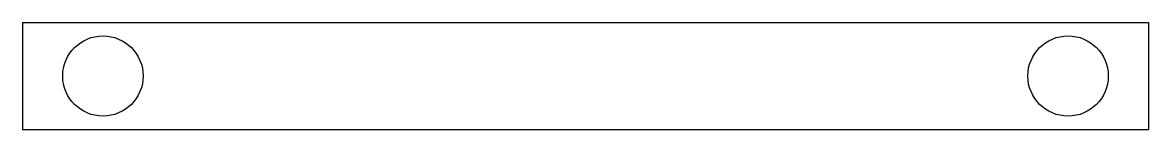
# Model space of a CAD drawing. Header units: millimetres. Extents: x 0 to 42, y 0 to 4.
import ezdxf

# ---------------------------------------------------------------- set-up
doc = ezdxf.new("R2010")
doc.units = ezdxf.units.MM
for name, color, linetype in [('SECTION_Z0p010', 7, 'CONTINUOUS'), ('SECTION_Z19p994', 7, 'CONTINUOUS'), ('SECTION_Z24p984', 7, 'CONTINUOUS'), ('SECTION_Z7p497', 7, 'CONTINUOUS')]:
    doc.layers.add(name, color=color, linetype=linetype)

msp = doc.modelspace()

# ---------------------------------------------------------------- linework, layer by layer
at = {"layer": 'SECTION_Z0p010'}
for p, q in [((0, 4, 0.01), (42, 4, 0.01)), ((0, 4, 0.01), (0, 0, 0.01)), ((42, 4, 0.01), (42, 0, 0.01)), ((0, 0, 0.01), (42, 0, 0.01))]:
    msp.add_line(p, q, dxfattribs=at)
at = {"layer": 'SECTION_Z19p994'}
for p, q in [((0, 4, 19.994), (42, 4, 19.994)), ((0, 4, 19.994), (0, 0, 19.994)), ((42, 4, 19.994), (42, 0, 19.994)), ((0, 0, 19.994), (42, 0, 19.994))]:
    msp.add_line(p, q, dxfattribs=at)
for centre in [(3, 2, 19.994), (39, 2, 19.994)]:
    msp.add_circle(centre, 1.5, dxfattribs=at)
at = {"layer": 'SECTION_Z24p984'}
for p, q in [((0, 4, 24.984), (42, 4, 24.984)), ((0, 4, 24.984), (0, 0, 24.984)), ((42, 4, 24.984), (42, 0, 24.984)), ((0, 0, 24.984), (42, 0, 24.984))]:
    msp.add_line(p, q, dxfattribs=at)
for centre in [(3, 2, 24.984), (39, 2, 24.984)]:
    msp.add_circle(centre, 1.5, dxfattribs=at)
at = {"layer": 'SECTION_Z7p497'}
for p, q in [((0, 4, 7.497), (42, 4, 7.497)), ((0, 4, 7.497), (0, 0, 7.497)), ((42, 4, 7.497), (42, 0, 7.497)), ((0, 0, 7.497), (42, 0, 7.497))]:
    msp.add_line(p, q, dxfattribs=at)

doc.saveas('drawing.dxf')
